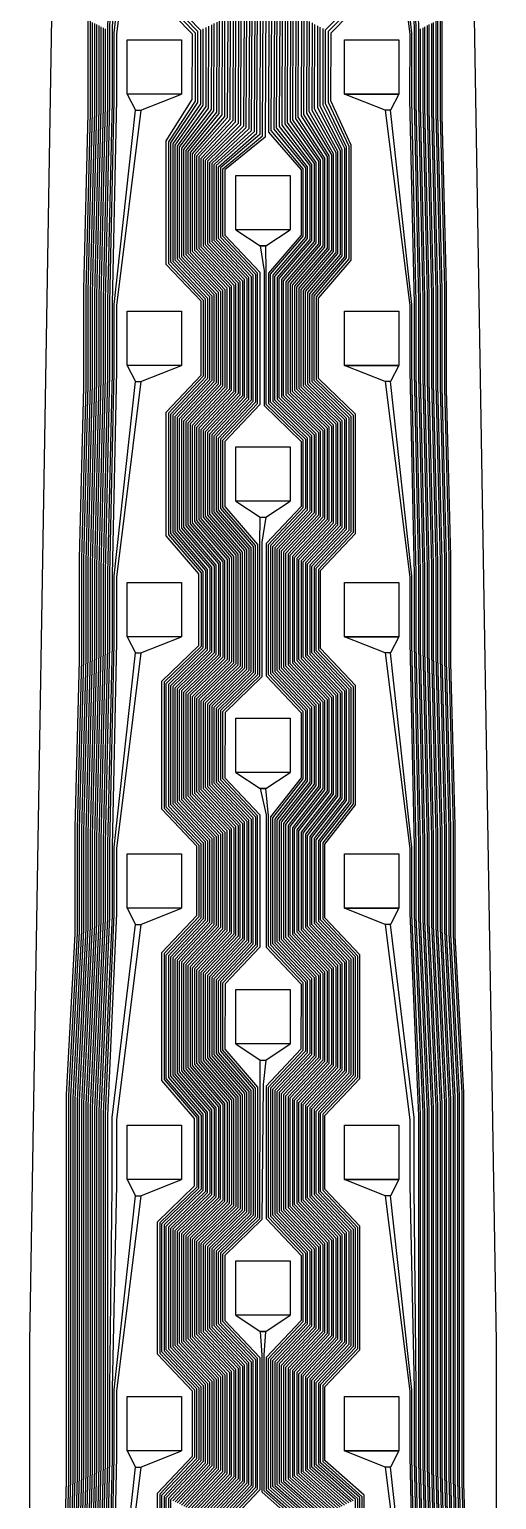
# Model space of a CAD drawing. Header units: inches. Extents: x 106592 to 209533, y 57057 to 74911.
# Drawn here: x 147996.9 to 148082.9, y 70069.1 to 70340 of the extents above; entities that cross this region are included whole.
import ezdxf

# ---------------------------------------------------------------- set-up
doc = ezdxf.new("R2010")
doc.units = ezdxf.units.IN
doc.header["$MEASUREMENT"] = 0
for name, color, linetype in [('metal', 221, 'Continuous'), ('nitride window', 40, 'Continuous'), ('profile', 140, 'Continuous')]:
    doc.layers.add(name, color=color, linetype=linetype)

msp = doc.modelspace()

# ---------------------------------------------------------------- linework, layer by layer
at = {"layer": 'metal'}
for points in [[(148012.15, 70376.74), (148011.35, 70339.94), (148011.35, 70326.34), (148010.55, 70290.34), (148010.55, 70275.94), (148009.75, 70240.74), (148009.75, 70225.54), (148008.95, 70191.14), (148008.95, 70175.14), (148007.35, 70141.94), (148007.35, 70124.34), (148007.35, 70091.94), (148007.35, 70074.34), (148006.55, 70042.34)], [(148006.95, 70042.14), (148007.75, 70074.54), (148007.75, 70091.74), (148007.75, 70124.54), (148007.75, 70141.74), (148009.35, 70175.34), (148009.35, 70190.94), (148010.15, 70225.74), (148010.15, 70240.54), (148010.95, 70276.14), (148010.95, 70290.14), (148011.75, 70326.54), (148011.75, 70339.74), (148012.55, 70376.94)], [(148012.95, 70377.14), (148012.15, 70339.54), (148012.15, 70326.74), (148011.35, 70289.94), (148011.35, 70276.34), (148010.55, 70240.34), (148010.55, 70225.94), (148009.75, 70190.74), (148009.75, 70175.54), (148008.15, 70141.54), (148008.15, 70124.74), (148008.15, 70091.54), (148008.15, 70074.74), (148007.35, 70041.94)], [(148066.95, 70377.14), (148067.75, 70339.54), (148067.75, 70326.74), (148068.55, 70289.94), (148068.55, 70276.34), (148069.35, 70240.34), (148069.35, 70225.94), (148070.15, 70190.74), (148070.15, 70175.54), (148071.75, 70141.54), (148071.75, 70124.74), (148071.75, 70091.54), (148071.75, 70074.74), (148072.55, 70041.94)], [(148072.95, 70042.14), (148072.15, 70074.54), (148072.15, 70091.74), (148072.15, 70124.54), (148072.15, 70141.74), (148070.55, 70175.34), (148070.55, 70190.94), (148069.75, 70225.74), (148069.75, 70240.54), (148068.95, 70276.14), (148068.95, 70290.14), (148068.15, 70326.54), (148068.15, 70339.74), (148067.35, 70376.94)], [(148067.75, 70376.74), (148068.55, 70339.94), (148068.55, 70326.34), (148069.35, 70290.34), (148069.35, 70275.94), (148070.15, 70240.74), (148070.15, 70225.54), (148070.95, 70191.14), (148070.95, 70175.14), (148072.55, 70141.94), (148072.55, 70124.34), (148072.55, 70091.94), (148072.55, 70074.34), (148073.35, 70042.34)], [(148007.75, 70041.74), (148008.55, 70074.94), (148008.55, 70091.34), (148008.55, 70124.94), (148008.55, 70141.34), (148010.15, 70175.74), (148010.15, 70190.54), (148010.95, 70226.14), (148010.95, 70240.14), (148011.75, 70276.54), (148011.75, 70289.74), (148012.55, 70326.94), (148012.55, 70339.34), (148016.45, 70375.14)], [(148017.45, 70375.14), (148012.95, 70339.14), (148012.96, 70327.15), (148012.15, 70289.54), (148012.15, 70276.74), (148011.35, 70239.94), (148011.35, 70226.34), (148010.55, 70190.34), (148010.55, 70175.94), (148008.95, 70141.14), (148008.95, 70125.14), (148008.95, 70091.14), (148008.95, 70075.14), (148008.15, 70041.54)], [(148062.45, 70375.14), (148066.95, 70339.14), (148066.93, 70327.15), (148067.75, 70289.54), (148067.75, 70276.74), (148068.55, 70239.94), (148068.55, 70226.34), (148069.35, 70190.34), (148069.35, 70175.94), (148070.95, 70141.14), (148070.95, 70125.14), (148070.95, 70091.14), (148070.95, 70075.14), (148071.75, 70041.54)], [(148072.15, 70041.74), (148071.35, 70074.94), (148071.35, 70091.34), (148071.35, 70124.94), (148071.35, 70141.34), (148069.75, 70175.74), (148069.75, 70190.54), (148068.95, 70226.14), (148068.95, 70240.14), (148068.15, 70276.54), (148068.15, 70289.74), (148067.35, 70326.94), (148067.35, 70339.34), (148063.45, 70375.14)], [(148020.95, 70346.14), (148027.45, 70339.39), (148027.43, 70326.85), (148022.55, 70319.34), (148022.55, 70296.94), (148028.95, 70290.14), (148028.95, 70276.14), (148022.55, 70269.34), (148022.55, 70246.94), (148028.55, 70239.94), (148028.55, 70226.34), (148021.75, 70219.74), (148021.75, 70196.54), (148028.15, 70189.74), (148028.15, 70176.54), (148021.75, 70169.74), (148021.75, 70146.54), (148027.75, 70139.54), (148027.75, 70126.74), (148020.95, 70120.14), (148020.95, 70096.14), (148027.35, 70089.34), (148027.35, 70076.94), (148020.95, 70070.14), (148020.95, 70046.14)], [(148021.35, 70046.34), (148021.35, 70069.94), (148027.75, 70076.74), (148027.75, 70089.54), (148021.35, 70096.34), (148021.35, 70119.94), (148028.15, 70126.54), (148028.15, 70139.74), (148022.15, 70146.74), (148022.15, 70169.54), (148028.55, 70176.34), (148028.55, 70189.94), (148022.15, 70196.74), (148022.15, 70219.54), (148028.95, 70226.14), (148028.95, 70240.14), (148022.95, 70247.14), (148022.95, 70269.14), (148029.35, 70275.94), (148029.35, 70290.34), (148022.95, 70297.14), (148022.95, 70319.14), (148027.92, 70326.59), (148027.95, 70339.64), (148021.45, 70346.39)], [(148021.95, 70346.64), (148028.45, 70339.89), (148028.42, 70326.34), (148023.35, 70318.94), (148023.35, 70297.34), (148029.75, 70290.54), (148029.75, 70275.74), (148023.35, 70268.94), (148023.35, 70247.34), (148029.35, 70240.34), (148029.35, 70225.94), (148022.55, 70219.34), (148022.55, 70196.94), (148028.95, 70190.14), (148028.95, 70176.14), (148022.55, 70169.34), (148022.55, 70146.94), (148028.55, 70139.94), (148028.55, 70126.34), (148021.75, 70119.74), (148021.75, 70096.54), (148028.15, 70089.74), (148028.15, 70076.54), (148021.75, 70069.74), (148021.75, 70046.54)], [(148057.75, 70046.74), (148057.75, 70069.54), (148050.55, 70075.94), (148050.55, 70090.34), (148056.95, 70097.14), (148056.95, 70119.14), (148050.55, 70125.94), (148050.55, 70140.34), (148056.95, 70147.14), (148056.95, 70169.14), (148050.55, 70175.94), (148050.55, 70190.34), (148056.15, 70197.54), (148056.15, 70218.74), (148049.75, 70225.54), (148049.75, 70240.74), (148056.15, 70247.54), (148056.15, 70268.74), (148049.35, 70275.34), (148049.35, 70290.94), (148055.35, 70297.94), (148055.35, 70318.34), (148051.45, 70326.39), (148051.47, 70339.94), (148057.85, 70346.44)], [(148058.34, 70346.19), (148051.97, 70339.68), (148051.95, 70326.64), (148055.75, 70318.54), (148055.75, 70297.74), (148049.75, 70290.74), (148049.75, 70275.54), (148056.55, 70268.94), (148056.55, 70247.34), (148050.15, 70240.54), (148050.15, 70225.74), (148056.55, 70218.94), (148056.55, 70197.34), (148050.95, 70190.14), (148050.95, 70176.14), (148057.35, 70169.34), (148057.35, 70146.94), (148050.95, 70140.14), (148050.95, 70126.14), (148057.35, 70119.34), (148057.35, 70096.94), (148050.95, 70090.14), (148050.95, 70076.14), (148058.15, 70069.74), (148058.15, 70046.54)], [(148020.55, 70045.94), (148020.55, 70070.34), (148026.95, 70077.14), (148026.95, 70089.14), (148020.55, 70095.94), (148020.55, 70120.34), (148027.35, 70126.94), (148027.35, 70139.34), (148021.35, 70146.34), (148021.35, 70169.94), (148027.75, 70176.74), (148027.75, 70189.54), (148021.35, 70196.34), (148021.35, 70219.94), (148028.15, 70226.54), (148028.15, 70239.74), (148022.15, 70246.74), (148022.15, 70269.54), (148028.55, 70276.34), (148028.55, 70289.94), (148022.15, 70296.74), (148022.15, 70319.54), (148026.93, 70327.11), (148026.95, 70339.14), (148020.45, 70345.89)], [(148027.75, 70066.74), (148034.15, 70073.54), (148034.15, 70092.74), (148027.75, 70099.54), (148027.75, 70116.74), (148034.55, 70123.34), (148034.55, 70142.94), (148028.55, 70149.94), (148028.55, 70166.34), (148034.95, 70173.14), (148034.95, 70193.14), (148028.55, 70199.94), (148028.55, 70216.34), (148035.35, 70222.94), (148035.35, 70243.34), (148029.35, 70250.34), (148029.35, 70265.94), (148035.75, 70272.74), (148035.75, 70293.54), (148029.35, 70300.34), (148029.35, 70315.94), (148035.86, 70322.47), (148035.95, 70343.64)], [(148036.45, 70343.89), (148036.36, 70322.22), (148029.75, 70315.74), (148029.75, 70300.54), (148036.15, 70293.74), (148036.15, 70272.54), (148029.75, 70265.74), (148029.75, 70250.54), (148035.75, 70243.54), (148035.75, 70222.74), (148028.95, 70216.14), (148028.95, 70200.14), (148035.35, 70193.34), (148035.35, 70172.94), (148028.95, 70166.14), (148028.95, 70150.14), (148034.95, 70143.14), (148034.95, 70123.14), (148028.15, 70116.54), (148028.15, 70099.74), (148034.55, 70092.94), (148034.55, 70073.34), (148028.15, 70066.54)], [(148028.55, 70066.34), (148034.95, 70073.14), (148034.95, 70093.14), (148028.55, 70099.94), (148028.55, 70116.34), (148035.35, 70122.94), (148035.35, 70143.34), (148029.35, 70150.34), (148029.35, 70165.94), (148035.75, 70172.74), (148035.75, 70193.54), (148029.35, 70200.34), (148029.35, 70215.94), (148036.15, 70222.54), (148036.15, 70243.74), (148030.15, 70250.74), (148030.15, 70265.54), (148036.55, 70272.34), (148036.55, 70293.94), (148030.15, 70300.74), (148030.15, 70315.54), (148036.85, 70321.96), (148036.95, 70344.14)], [(148037.45, 70344.39), (148037.35, 70321.7), (148030.55, 70315.34), (148030.55, 70300.94), (148036.95, 70294.14), (148036.95, 70272.14), (148030.55, 70265.34), (148030.55, 70250.94), (148036.55, 70243.94), (148036.55, 70222.34), (148029.75, 70215.74), (148029.75, 70200.54), (148036.15, 70193.74), (148036.15, 70172.54), (148029.75, 70165.74), (148029.75, 70150.54), (148035.75, 70143.54), (148035.75, 70122.74), (148028.95, 70116.14), (148028.95, 70100.14), (148035.35, 70093.34), (148035.35, 70072.94), (148028.95, 70066.14)], [(148029.35, 70065.94), (148035.75, 70072.74), (148035.75, 70093.54), (148029.35, 70100.34), (148029.35, 70115.94), (148036.15, 70122.54), (148036.15, 70143.74), (148030.15, 70150.74), (148030.15, 70165.54), (148036.55, 70172.34), (148036.55, 70193.94), (148030.15, 70200.74), (148030.15, 70215.54), (148036.95, 70222.14), (148036.95, 70244.14), (148030.95, 70251.14), (148030.95, 70265.14), (148037.35, 70271.94), (148037.35, 70294.34), (148030.95, 70301.14), (148030.95, 70315.14), (148037.85, 70321.44), (148037.95, 70344.64)], [(148038.45, 70344.89), (148038.34, 70321.19), (148031.35, 70314.94), (148031.35, 70301.34), (148037.75, 70294.54), (148037.75, 70271.74), (148031.35, 70264.94), (148031.35, 70251.34), (148037.35, 70244.34), (148037.35, 70221.94), (148030.55, 70215.34), (148030.55, 70200.94), (148036.95, 70194.14), (148036.95, 70172.14), (148030.55, 70165.34), (148030.55, 70150.94), (148036.55, 70143.94), (148036.55, 70122.34), (148029.75, 70115.74), (148029.75, 70100.54), (148036.15, 70093.74), (148036.15, 70072.54), (148029.75, 70065.74)], [(148030.15, 70065.54), (148036.55, 70072.34), (148036.55, 70093.94), (148030.15, 70100.74), (148030.15, 70115.54), (148036.95, 70122.14), (148036.95, 70144.14), (148030.95, 70151.14), (148030.95, 70165.14), (148037.35, 70171.94), (148037.35, 70194.34), (148030.95, 70201.14), (148030.95, 70215.14), (148037.75, 70221.74), (148037.75, 70244.54), (148031.75, 70251.54), (148031.75, 70264.74), (148038.15, 70271.54), (148038.15, 70294.74), (148031.75, 70301.54), (148031.75, 70314.74), (148038.84, 70320.93), (148038.95, 70345.14)], [(148039.45, 70345.39), (148039.34, 70320.67), (148032.15, 70314.54), (148032.15, 70301.74), (148038.55, 70294.94), (148038.55, 70271.34), (148032.15, 70264.54), (148032.15, 70251.74), (148038.15, 70244.74), (148038.15, 70221.54), (148031.35, 70214.94), (148031.35, 70201.34), (148037.75, 70194.54), (148037.75, 70171.74), (148031.35, 70164.94), (148031.35, 70151.34), (148037.35, 70144.34), (148037.35, 70121.94), (148030.55, 70115.34), (148030.55, 70100.94), (148036.95, 70094.14), (148036.95, 70072.14), (148030.55, 70065.34)], [(148030.95, 70065.14), (148037.35, 70071.94), (148037.35, 70094.34), (148030.95, 70101.14), (148030.95, 70115.14), (148037.75, 70121.74), (148037.75, 70144.54), (148031.75, 70151.54), (148031.75, 70164.74), (148038.15, 70171.54), (148038.15, 70194.74), (148031.75, 70201.54), (148031.75, 70214.74), (148038.55, 70221.34), (148038.55, 70244.94), (148032.55, 70251.94), (148032.55, 70264.34), (148038.95, 70271.14), (148038.95, 70295.14), (148032.55, 70301.94), (148032.55, 70314.34), (148039.83, 70320.41), (148039.95, 70345.64)], [(148040.45, 70345.89), (148040.33, 70320.16), (148032.95, 70314.14), (148032.95, 70302.14), (148039.35, 70295.34), (148039.35, 70270.94), (148032.95, 70264.14), (148032.95, 70252.14), (148038.95, 70245.14), (148038.95, 70221.14), (148032.15, 70214.54), (148032.15, 70201.74), (148038.55, 70194.94), (148038.55, 70171.34), (148032.15, 70164.54), (148032.15, 70151.74), (148038.15, 70144.74), (148038.15, 70121.54), (148031.35, 70114.94), (148031.35, 70101.34), (148037.75, 70094.54), (148037.75, 70071.74), (148031.35, 70064.94)], [(148041.05, 70345.35), (148040.95, 70321.14), (148046.95, 70314.14), (148046.95, 70302.14), (148040.95, 70295.14), (148040.95, 70271.14), (148047.75, 70264.54), (148047.75, 70251.74), (148041.35, 70244.94), (148041.35, 70221.34), (148047.75, 70214.54), (148047.75, 70201.74), (148042.15, 70194.54), (148042.15, 70171.74), (148048.55, 70164.94), (148048.55, 70151.34), (148042.15, 70144.54), (148042.15, 70121.74), (148048.55, 70114.94), (148048.55, 70101.34), (148042.15, 70094.54), (148042.15, 70071.74), (148049.35, 70065.34)], [(148049.75, 70065.54), (148042.55, 70071.94), (148042.55, 70094.34), (148048.95, 70101.14), (148048.95, 70115.14), (148042.55, 70121.94), (148042.55, 70144.34), (148048.95, 70151.14), (148048.95, 70165.14), (148042.55, 70171.94), (148042.55, 70194.34), (148048.15, 70201.54), (148048.15, 70214.74), (148041.75, 70221.54), (148041.75, 70244.74), (148048.15, 70251.54), (148048.15, 70264.74), (148041.35, 70271.34), (148041.35, 70294.94), (148047.35, 70301.94), (148047.35, 70314.34), (148041.45, 70321.39), (148041.55, 70345.09)], [(148042.05, 70344.84), (148041.95, 70321.64), (148047.75, 70314.54), (148047.75, 70301.74), (148041.75, 70294.74), (148041.75, 70271.54), (148048.55, 70264.94), (148048.55, 70251.34), (148042.15, 70244.54), (148042.15, 70221.74), (148048.55, 70214.94), (148048.55, 70201.34), (148042.95, 70194.14), (148042.95, 70172.14), (148049.35, 70165.34), (148049.35, 70150.94), (148042.95, 70144.14), (148042.95, 70122.14), (148049.35, 70115.34), (148049.35, 70100.94), (148042.95, 70094.14), (148042.95, 70072.14), (148050.15, 70065.74)], [(148050.55, 70065.94), (148043.35, 70072.34), (148043.35, 70093.94), (148049.75, 70100.74), (148049.75, 70115.54), (148043.35, 70122.34), (148043.35, 70143.94), (148049.75, 70150.74), (148049.75, 70165.54), (148043.35, 70172.34), (148043.35, 70193.94), (148048.95, 70201.14), (148048.95, 70215.14), (148042.55, 70221.94), (148042.55, 70244.34), (148048.95, 70251.14), (148048.95, 70265.14), (148042.15, 70271.74), (148042.15, 70294.54), (148048.15, 70301.54), (148048.15, 70314.74), (148042.45, 70321.89), (148042.54, 70344.58)], [(148043.04, 70344.32), (148042.95, 70322.14), (148048.55, 70314.94), (148048.55, 70301.34), (148042.55, 70294.34), (148042.55, 70271.94), (148049.35, 70265.34), (148049.35, 70250.94), (148042.95, 70244.14), (148042.95, 70222.14), (148049.35, 70215.34), (148049.35, 70200.94), (148043.75, 70193.74), (148043.75, 70172.54), (148050.15, 70165.74), (148050.15, 70150.54), (148043.75, 70143.74), (148043.75, 70122.54), (148050.15, 70115.74), (148050.15, 70100.54), (148043.75, 70093.74), (148043.75, 70072.54), (148050.95, 70066.14)], [(148051.35, 70066.34), (148044.15, 70072.74), (148044.15, 70093.54), (148050.55, 70100.34), (148050.55, 70115.94), (148044.15, 70122.74), (148044.15, 70143.54), (148050.55, 70150.34), (148050.55, 70165.94), (148044.15, 70172.74), (148044.15, 70193.54), (148049.75, 70200.74), (148049.75, 70215.54), (148043.35, 70222.34), (148043.35, 70243.94), (148049.75, 70250.74), (148049.75, 70265.54), (148042.95, 70272.14), (148042.95, 70294.14), (148048.95, 70301.14), (148048.95, 70315.14), (148043.45, 70322.39), (148043.54, 70344.06)], [(148044.03, 70343.81), (148043.95, 70322.64), (148049.35, 70315.34), (148049.35, 70300.94), (148043.35, 70293.94), (148043.35, 70272.34), (148050.15, 70265.74), (148050.15, 70250.54), (148043.75, 70243.74), (148043.75, 70222.54), (148050.15, 70215.74), (148050.15, 70200.54), (148044.55, 70193.34), (148044.55, 70172.94), (148050.95, 70166.14), (148050.95, 70150.14), (148044.55, 70143.34), (148044.55, 70122.94), (148050.95, 70116.14), (148050.95, 70100.14), (148044.55, 70093.34), (148044.55, 70072.94), (148051.75, 70066.54)], [(148052.15, 70066.74), (148044.95, 70073.14), (148044.95, 70093.14), (148051.35, 70099.94), (148051.35, 70116.34), (148044.95, 70123.14), (148044.95, 70143.14), (148051.35, 70149.94), (148051.35, 70166.34), (148044.95, 70173.14), (148044.95, 70193.14), (148050.55, 70200.34), (148050.55, 70215.94), (148044.15, 70222.74), (148044.15, 70243.54), (148050.55, 70250.34), (148050.55, 70265.94), (148043.75, 70272.54), (148043.75, 70293.74), (148049.75, 70300.74), (148049.75, 70315.54), (148044.45, 70322.89), (148044.53, 70343.55)], [(148058.55, 70046.34), (148058.55, 70069.94), (148051.35, 70076.34), (148051.35, 70089.94), (148057.75, 70096.74), (148057.75, 70119.54), (148051.35, 70126.34), (148051.35, 70139.94), (148057.75, 70146.74), (148057.75, 70169.54), (148051.35, 70176.34), (148051.35, 70189.94), (148056.95, 70197.14), (148056.95, 70219.14), (148050.55, 70225.94), (148050.55, 70240.34), (148056.95, 70247.14), (148056.95, 70269.14), (148050.15, 70275.74), (148050.15, 70290.54), (148056.15, 70297.54), (148056.15, 70318.74), (148052.45, 70326.89), (148052.47, 70339.43), (148058.84, 70345.93)], [(148002.95, 70044.14), (148003.75, 70072.54), (148003.75, 70093.74), (148003.75, 70122.54), (148003.75, 70143.74), (148005.35, 70173.34), (148005.35, 70192.94), (148006.15, 70223.74), (148006.15, 70242.54), (148006.95, 70274.14), (148006.95, 70292.14), (148007.75, 70324.54), (148007.75, 70341.74)], [(148008.15, 70341.54), (148008.15, 70324.74), (148007.35, 70291.94), (148007.35, 70274.34), (148006.55, 70242.34), (148006.55, 70223.94), (148005.75, 70192.74), (148005.75, 70173.54), (148004.15, 70143.54), (148004.15, 70122.74), (148004.15, 70093.54), (148004.15, 70072.74), (148003.35, 70043.94)], [(148003.75, 70043.74), (148004.55, 70072.94), (148004.55, 70093.34), (148004.55, 70122.94), (148004.55, 70143.34), (148006.15, 70173.74), (148006.15, 70192.54), (148006.95, 70224.14), (148006.95, 70242.14), (148007.75, 70274.54), (148007.75, 70291.74), (148008.55, 70324.94), (148008.55, 70341.34)], [(148008.95, 70341.14), (148008.95, 70325.14), (148008.15, 70291.54), (148008.15, 70274.74), (148007.35, 70241.94), (148007.35, 70224.34), (148006.55, 70192.34), (148006.55, 70173.94), (148004.95, 70143.14), (148004.95, 70123.14), (148004.95, 70093.14), (148004.95, 70073.14), (148004.15, 70043.54)], [(148004.55, 70043.34), (148005.35, 70073.34), (148005.35, 70092.94), (148005.35, 70123.34), (148005.35, 70142.94), (148006.95, 70174.14), (148006.95, 70192.14), (148007.75, 70224.54), (148007.75, 70241.74), (148008.55, 70274.94), (148008.55, 70291.34), (148009.35, 70325.34), (148009.35, 70340.94)], [(148009.75, 70340.74), (148009.75, 70325.54), (148008.95, 70291.14), (148008.95, 70275.14), (148008.15, 70241.54), (148008.15, 70224.74), (148007.35, 70191.94), (148007.35, 70174.34), (148005.75, 70142.74), (148005.75, 70123.54), (148005.75, 70092.74), (148005.75, 70073.54), (148004.95, 70043.14)], [(148030.45, 70340.89), (148030.4, 70325.31), (148024.95, 70318.14), (148024.95, 70298.14), (148031.35, 70291.34), (148031.35, 70274.94), (148024.95, 70268.14), (148024.95, 70248.14), (148030.95, 70241.14), (148030.95, 70225.14), (148024.15, 70218.54), (148024.15, 70197.74), (148030.55, 70190.94), (148030.55, 70175.34), (148024.15, 70168.54), (148024.15, 70147.74), (148030.15, 70140.74), (148030.15, 70125.54), (148023.35, 70118.94), (148023.35, 70097.34), (148029.75, 70090.54), (148029.75, 70075.74), (148023.35, 70068.94)], [(148023.75, 70068.74), (148030.15, 70075.54), (148030.15, 70090.74), (148023.75, 70097.54), (148023.75, 70118.74), (148030.55, 70125.34), (148030.55, 70140.94), (148024.55, 70147.94), (148024.55, 70168.34), (148030.95, 70175.14), (148030.95, 70191.14), (148024.55, 70197.94), (148024.55, 70218.34), (148031.35, 70224.94), (148031.35, 70241.34), (148025.35, 70248.34), (148025.35, 70267.94), (148031.75, 70274.74), (148031.75, 70291.54), (148025.35, 70298.34), (148025.35, 70317.94), (148030.9, 70325.05), (148030.95, 70341.14)], [(148031.45, 70341.39), (148031.4, 70324.79), (148025.75, 70317.74), (148025.75, 70298.54), (148032.15, 70291.74), (148032.15, 70274.54), (148025.75, 70267.74), (148025.75, 70248.54), (148031.75, 70241.54), (148031.75, 70224.74), (148024.95, 70218.14), (148024.95, 70198.14), (148031.35, 70191.34), (148031.35, 70174.94), (148024.95, 70168.14), (148024.95, 70148.14), (148030.95, 70141.14), (148030.95, 70125.14), (148024.15, 70118.54), (148024.15, 70097.74), (148030.55, 70090.94), (148030.55, 70075.34), (148024.15, 70068.54)], [(148024.55, 70068.34), (148030.95, 70075.14), (148030.95, 70091.14), (148024.55, 70097.94), (148024.55, 70118.34), (148031.35, 70124.94), (148031.35, 70141.34), (148025.35, 70148.34), (148025.35, 70167.94), (148031.75, 70174.74), (148031.75, 70191.54), (148025.35, 70198.34), (148025.35, 70217.94), (148032.15, 70224.54), (148032.15, 70241.74), (148026.15, 70248.74), (148026.15, 70267.54), (148032.55, 70274.34), (148032.55, 70291.94), (148026.15, 70298.74), (148026.15, 70317.54), (148031.89, 70324.53), (148031.95, 70341.64)], [(148032.45, 70341.89), (148032.39, 70324.28), (148026.55, 70317.34), (148026.55, 70298.94), (148032.95, 70292.14), (148032.95, 70274.14), (148026.55, 70267.34), (148026.55, 70248.94), (148032.55, 70241.94), (148032.55, 70224.34), (148025.75, 70217.74), (148025.75, 70198.54), (148032.15, 70191.74), (148032.15, 70174.54), (148025.75, 70167.74), (148025.75, 70148.54), (148031.75, 70141.54), (148031.75, 70124.74), (148024.95, 70118.14), (148024.95, 70098.14), (148031.35, 70091.34), (148031.35, 70074.94), (148024.95, 70068.14)], [(148025.35, 70067.94), (148031.75, 70074.74), (148031.75, 70091.54), (148025.35, 70098.34), (148025.35, 70117.94), (148032.15, 70124.54), (148032.15, 70141.74), (148026.15, 70148.74), (148026.15, 70167.54), (148032.55, 70174.34), (148032.55, 70191.94), (148026.15, 70198.74), (148026.15, 70217.54), (148032.95, 70224.14), (148032.95, 70242.14), (148026.95, 70249.14), (148026.95, 70267.14), (148033.35, 70273.94), (148033.35, 70292.34), (148026.95, 70299.14), (148026.95, 70317.14), (148032.89, 70324.02), (148032.95, 70342.14)], [(148033.45, 70342.39), (148033.38, 70323.76), (148027.35, 70316.94), (148027.35, 70299.34), (148033.75, 70292.54), (148033.75, 70273.74), (148027.35, 70266.94), (148027.35, 70249.34), (148033.35, 70242.34), (148033.35, 70223.94), (148026.55, 70217.34), (148026.55, 70198.94), (148032.95, 70192.14), (148032.95, 70174.14), (148026.55, 70167.34), (148026.55, 70148.94), (148032.55, 70141.94), (148032.55, 70124.34), (148025.75, 70117.74), (148025.75, 70098.54), (148032.15, 70091.74), (148032.15, 70074.54), (148025.75, 70067.74)], [(148026.15, 70067.54), (148032.55, 70074.34), (148032.55, 70091.94), (148026.15, 70098.74), (148026.15, 70117.54), (148032.95, 70124.14), (148032.95, 70142.14), (148026.95, 70149.14), (148026.95, 70167.14), (148033.35, 70173.94), (148033.35, 70192.34), (148026.95, 70199.14), (148026.95, 70217.14), (148033.75, 70223.74), (148033.75, 70242.54), (148027.75, 70249.54), (148027.75, 70266.74), (148034.15, 70273.54), (148034.15, 70292.74), (148027.75, 70299.54), (148027.75, 70316.74), (148033.88, 70323.5), (148033.95, 70342.64)], [(148034.45, 70342.89), (148034.37, 70323.25), (148028.15, 70316.54), (148028.15, 70299.74), (148034.55, 70292.94), (148034.55, 70273.34), (148028.15, 70266.54), (148028.15, 70249.74), (148034.15, 70242.74), (148034.15, 70223.54), (148027.35, 70216.94), (148027.35, 70199.34), (148033.75, 70192.54), (148033.75, 70173.74), (148027.35, 70166.94), (148027.35, 70149.34), (148033.35, 70142.34), (148033.35, 70123.94), (148026.55, 70117.34), (148026.55, 70098.94), (148032.95, 70092.14), (148032.95, 70074.14), (148026.55, 70067.34)], [(148026.95, 70067.14), (148033.35, 70073.94), (148033.35, 70092.34), (148026.95, 70099.14), (148026.95, 70117.14), (148033.75, 70123.74), (148033.75, 70142.54), (148027.75, 70149.54), (148027.75, 70166.74), (148034.15, 70173.54), (148034.15, 70192.74), (148027.75, 70199.54), (148027.75, 70216.74), (148034.55, 70223.34), (148034.55, 70242.94), (148028.55, 70249.94), (148028.55, 70266.34), (148034.95, 70273.14), (148034.95, 70293.14), (148028.55, 70299.94), (148028.55, 70316.34), (148034.87, 70322.99), (148034.95, 70343.14)], [(148035.45, 70343.39), (148035.37, 70322.73), (148028.95, 70316.14), (148028.95, 70300.14), (148035.35, 70293.34), (148035.35, 70272.94), (148028.95, 70266.14), (148028.95, 70250.14), (148034.95, 70243.14), (148034.95, 70223.14), (148028.15, 70216.54), (148028.15, 70199.74), (148034.55, 70192.94), (148034.55, 70173.34), (148028.15, 70166.54), (148028.15, 70149.74), (148034.15, 70142.74), (148034.15, 70123.54), (148027.35, 70116.94), (148027.35, 70099.34), (148033.75, 70092.54), (148033.75, 70073.74), (148027.35, 70066.94)], [(148045.02, 70343.29), (148044.95, 70323.14), (148050.15, 70315.74), (148050.15, 70300.54), (148044.15, 70293.54), (148044.15, 70272.74), (148050.95, 70266.14), (148050.95, 70250.14), (148044.55, 70243.34), (148044.55, 70222.94), (148050.95, 70216.14), (148050.95, 70200.14), (148045.35, 70192.94), (148045.35, 70173.34), (148051.75, 70166.54), (148051.75, 70149.74), (148045.35, 70142.94), (148045.35, 70123.34), (148051.75, 70116.54), (148051.75, 70099.74), (148045.35, 70092.94), (148045.35, 70073.34), (148052.55, 70066.94)], [(148052.95, 70067.14), (148045.75, 70073.54), (148045.75, 70092.74), (148052.15, 70099.54), (148052.15, 70116.74), (148045.75, 70123.54), (148045.75, 70142.74), (148052.15, 70149.54), (148052.15, 70166.74), (148045.75, 70173.54), (148045.75, 70192.74), (148051.35, 70199.94), (148051.35, 70216.34), (148044.95, 70223.14), (148044.95, 70243.14), (148051.35, 70249.94), (148051.35, 70266.34), (148044.55, 70272.94), (148044.55, 70293.34), (148050.55, 70300.34), (148050.55, 70315.94), (148045.45, 70323.39), (148045.52, 70343.03)], [(148046.02, 70342.78), (148045.95, 70323.64), (148050.95, 70316.14), (148050.95, 70300.14), (148044.95, 70293.14), (148044.95, 70273.14), (148051.75, 70266.54), (148051.75, 70249.74), (148045.35, 70242.94), (148045.35, 70223.34), (148051.75, 70216.54), (148051.75, 70199.74), (148046.15, 70192.54), (148046.15, 70173.74), (148052.55, 70166.94), (148052.55, 70149.34), (148046.15, 70142.54), (148046.15, 70123.74), (148052.55, 70116.94), (148052.55, 70099.34), (148046.15, 70092.54), (148046.15, 70073.74), (148053.35, 70067.34)], [(148053.75, 70067.54), (148046.55, 70073.94), (148046.55, 70092.34), (148052.95, 70099.14), (148052.95, 70117.14), (148046.55, 70123.94), (148046.55, 70142.34), (148052.95, 70149.14), (148052.95, 70167.14), (148046.55, 70173.94), (148046.55, 70192.34), (148052.15, 70199.54), (148052.15, 70216.74), (148045.75, 70223.54), (148045.75, 70242.74), (148052.15, 70249.54), (148052.15, 70266.74), (148045.35, 70273.34), (148045.35, 70292.94), (148051.35, 70299.94), (148051.35, 70316.34), (148046.45, 70323.89), (148046.51, 70342.52)], [(148047.01, 70342.26), (148046.95, 70324.14), (148051.75, 70316.54), (148051.75, 70299.74), (148045.75, 70292.74), (148045.75, 70273.54), (148052.55, 70266.94), (148052.55, 70249.34), (148046.15, 70242.54), (148046.15, 70223.74), (148052.55, 70216.94), (148052.55, 70199.34), (148046.95, 70192.14), (148046.95, 70174.14), (148053.35, 70167.34), (148053.35, 70148.94), (148046.95, 70142.14), (148046.95, 70124.14), (148053.35, 70117.34), (148053.35, 70098.94), (148046.95, 70092.14), (148046.95, 70074.14), (148054.15, 70067.74)], [(148054.55, 70067.94), (148047.35, 70074.34), (148047.35, 70091.94), (148053.75, 70098.74), (148053.75, 70117.54), (148047.35, 70124.34), (148047.35, 70141.94), (148053.75, 70148.74), (148053.75, 70167.54), (148047.35, 70174.34), (148047.35, 70191.94), (148052.95, 70199.14), (148052.95, 70217.14), (148046.55, 70223.94), (148046.55, 70242.34), (148052.95, 70249.14), (148052.95, 70267.14), (148046.15, 70273.74), (148046.15, 70292.54), (148052.15, 70299.54), (148052.15, 70316.74), (148047.45, 70324.39), (148047.5, 70342)], [(148048, 70341.75), (148047.95, 70324.64), (148052.55, 70316.94), (148052.55, 70299.34), (148046.55, 70292.34), (148046.55, 70273.94), (148053.35, 70267.34), (148053.35, 70248.94), (148046.95, 70242.14), (148046.95, 70224.14), (148053.35, 70217.34), (148053.35, 70198.94), (148047.75, 70191.74), (148047.75, 70174.54), (148054.15, 70167.74), (148054.15, 70148.54), (148047.75, 70141.74), (148047.75, 70124.54), (148054.15, 70117.74), (148054.15, 70098.54), (148047.75, 70091.74), (148047.75, 70074.54), (148054.95, 70068.14)], [(148055.35, 70068.34), (148048.15, 70074.74), (148048.15, 70091.54), (148054.55, 70098.34), (148054.55, 70117.94), (148048.15, 70124.74), (148048.15, 70141.54), (148054.55, 70148.34), (148054.55, 70167.94), (148048.15, 70174.74), (148048.15, 70191.54), (148053.75, 70198.74), (148053.75, 70217.54), (148047.35, 70224.34), (148047.35, 70241.94), (148053.75, 70248.74), (148053.75, 70267.54), (148046.95, 70274.14), (148046.95, 70292.14), (148052.95, 70299.14), (148052.95, 70317.14), (148048.45, 70324.89), (148048.5, 70341.49)], [(148048.99, 70341.23), (148048.95, 70325.14), (148053.35, 70317.34), (148053.35, 70298.94), (148047.35, 70291.94), (148047.35, 70274.34), (148054.15, 70267.74), (148054.15, 70248.54), (148047.75, 70241.74), (148047.75, 70224.54), (148054.15, 70217.74), (148054.15, 70198.54), (148048.55, 70191.34), (148048.55, 70174.94), (148054.95, 70168.14), (148054.95, 70148.14), (148048.55, 70141.34), (148048.55, 70124.94), (148054.95, 70118.14), (148054.95, 70098.14), (148048.55, 70091.34), (148048.55, 70074.94), (148055.75, 70068.54)], [(148056.15, 70068.74), (148048.95, 70075.14), (148048.95, 70091.14), (148055.35, 70097.94), (148055.35, 70118.34), (148048.95, 70125.14), (148048.95, 70141.14), (148055.35, 70147.94), (148055.35, 70168.34), (148048.95, 70175.14), (148048.95, 70191.14), (148054.55, 70198.34), (148054.55, 70217.94), (148048.15, 70224.74), (148048.15, 70241.54), (148054.55, 70248.34), (148054.55, 70267.94), (148047.75, 70274.54), (148047.75, 70291.74), (148053.75, 70298.74), (148053.75, 70317.54), (148049.45, 70325.39), (148049.49, 70340.97)], [(148049.99, 70340.72), (148049.95, 70325.64), (148054.15, 70317.74), (148054.15, 70298.54), (148048.15, 70291.54), (148048.15, 70274.74), (148054.95, 70268.14), (148054.95, 70248.14), (148048.55, 70241.34), (148048.55, 70224.94), (148054.95, 70218.14), (148054.95, 70198.14), (148049.35, 70190.94), (148049.35, 70175.34), (148055.75, 70168.54), (148055.75, 70147.74), (148049.35, 70140.94), (148049.35, 70125.34), (148055.75, 70118.54), (148055.75, 70097.74), (148049.35, 70090.94), (148049.35, 70075.34), (148056.55, 70068.94)], [(148070.15, 70340.74), (148070.15, 70325.54), (148070.95, 70291.14), (148070.95, 70275.14), (148071.75, 70241.54), (148071.75, 70224.74), (148072.55, 70191.94), (148072.55, 70174.34), (148074.15, 70142.74), (148074.15, 70123.54), (148074.15, 70092.74), (148074.15, 70073.54), (148074.95, 70043.14)], [(148075.35, 70043.34), (148074.55, 70073.34), (148074.55, 70092.94), (148074.55, 70123.34), (148074.55, 70142.94), (148072.95, 70174.14), (148072.95, 70192.14), (148072.15, 70224.54), (148072.15, 70241.74), (148071.35, 70274.94), (148071.35, 70291.34), (148070.55, 70325.34), (148070.55, 70340.94)], [(148070.95, 70341.14), (148070.95, 70325.14), (148071.75, 70291.54), (148071.75, 70274.74), (148072.55, 70241.94), (148072.55, 70224.34), (148073.35, 70192.34), (148073.35, 70173.94), (148074.95, 70143.14), (148074.95, 70123.14), (148074.95, 70093.14), (148074.95, 70073.14), (148075.75, 70043.54)], [(148076.15, 70043.74), (148075.35, 70072.94), (148075.35, 70093.34), (148075.35, 70122.94), (148075.35, 70143.34), (148073.75, 70173.74), (148073.75, 70192.54), (148072.95, 70224.14), (148072.95, 70242.14), (148072.15, 70274.54), (148072.15, 70291.74), (148071.35, 70324.94), (148071.35, 70341.34)], [(148071.75, 70341.54), (148071.75, 70324.74), (148072.55, 70291.94), (148072.55, 70274.34), (148073.35, 70242.34), (148073.35, 70223.94), (148074.15, 70192.74), (148074.15, 70173.54), (148075.75, 70143.54), (148075.75, 70122.74), (148075.75, 70093.54), (148075.75, 70072.74), (148076.55, 70043.94)], [(148076.95, 70044.14), (148076.15, 70072.54), (148076.15, 70093.74), (148076.15, 70122.54), (148076.15, 70143.74), (148074.55, 70173.34), (148074.55, 70192.94), (148073.75, 70223.74), (148073.75, 70242.54), (148072.95, 70274.14), (148072.95, 70292.14), (148072.15, 70324.54), (148072.15, 70341.74)], [(148072.55, 70341.94), (148072.55, 70324.34), (148073.35, 70292.34), (148073.35, 70273.94), (148074.15, 70242.74), (148074.15, 70223.54), (148074.95, 70193.14), (148074.95, 70173.14), (148076.55, 70143.94), (148076.55, 70122.34), (148076.55, 70093.94), (148076.55, 70072.34), (148077.35, 70044.34)], [(148077.75, 70044.54), (148076.95, 70072.14), (148076.95, 70094.14), (148076.95, 70122.14), (148076.95, 70144.14), (148075.35, 70172.94), (148075.35, 70193.34), (148074.55, 70223.34), (148074.55, 70242.94), (148073.75, 70273.74), (148073.75, 70292.54), (148072.95, 70324.14), (148072.95, 70342.14)], [(148005.35, 70042.94), (148006.15, 70073.74), (148006.15, 70092.54), (148006.15, 70123.74), (148006.15, 70142.54), (148007.75, 70174.54), (148007.75, 70191.74), (148008.55, 70224.94), (148008.55, 70241.34), (148009.35, 70275.34), (148009.35, 70290.94), (148010.15, 70325.74), (148010.15, 70340.54)], [(148010.55, 70340.34), (148010.55, 70325.94), (148009.75, 70290.74), (148009.75, 70275.54), (148008.95, 70241.14), (148008.95, 70225.14), (148008.15, 70191.54), (148008.15, 70174.74), (148006.55, 70142.34), (148006.55, 70123.94), (148006.55, 70092.34), (148006.55, 70073.94), (148005.75, 70042.74)], [(148006.15, 70042.54), (148006.95, 70074.14), (148006.95, 70092.14), (148006.95, 70124.14), (148006.95, 70142.14), (148008.55, 70174.94), (148008.55, 70191.34), (148009.35, 70225.34), (148009.35, 70240.94), (148010.15, 70275.74), (148010.15, 70290.54), (148010.95, 70326.14), (148010.95, 70340.14)], [(148022.15, 70046.74), (148022.15, 70069.54), (148028.55, 70076.34), (148028.55, 70089.94), (148022.15, 70096.74), (148022.15, 70119.54), (148028.95, 70126.14), (148028.95, 70140.14), (148022.95, 70147.14), (148022.95, 70169.14), (148029.35, 70175.94), (148029.35, 70190.34), (148022.95, 70197.14), (148022.95, 70219.14), (148029.75, 70225.74), (148029.75, 70240.54), (148023.75, 70247.54), (148023.75, 70268.74), (148030.15, 70275.54), (148030.15, 70290.74), (148023.75, 70297.54), (148023.75, 70318.74), (148028.92, 70326.08), (148028.95, 70340.14)], [(148029.45, 70340.39), (148029.41, 70325.82), (148024.15, 70318.54), (148024.15, 70297.74), (148030.55, 70290.94), (148030.55, 70275.34), (148024.15, 70268.54), (148024.15, 70247.74), (148030.15, 70240.74), (148030.15, 70225.54), (148023.35, 70218.94), (148023.35, 70197.34), (148029.75, 70190.54), (148029.75, 70175.74), (148023.35, 70168.94), (148023.35, 70147.34), (148029.35, 70140.34), (148029.35, 70125.94), (148022.55, 70119.34), (148022.55, 70096.94), (148028.95, 70090.14), (148028.95, 70076.14), (148022.55, 70069.34), (148022.55, 70046.94)], [(148022.95, 70047.14), (148022.95, 70069.14), (148029.35, 70075.94), (148029.35, 70090.34), (148022.95, 70097.14), (148022.95, 70119.14), (148029.75, 70125.74), (148029.75, 70140.54), (148023.75, 70147.54), (148023.75, 70168.74), (148030.15, 70175.54), (148030.15, 70190.74), (148023.75, 70197.54), (148023.75, 70218.74), (148030.55, 70225.34), (148030.55, 70240.94), (148024.55, 70247.94), (148024.55, 70268.34), (148030.95, 70275.14), (148030.95, 70291.14), (148024.55, 70297.94), (148024.55, 70318.34), (148029.91, 70325.56), (148029.95, 70340.64)], [(148056.95, 70047.14), (148056.95, 70069.14), (148049.75, 70075.54), (148049.75, 70090.74), (148056.15, 70097.54), (148056.15, 70118.74), (148049.75, 70125.54), (148049.75, 70140.74), (148056.15, 70147.54), (148056.15, 70168.74), (148049.75, 70175.54), (148049.75, 70190.74), (148055.35, 70197.94), (148055.35, 70218.34), (148048.95, 70225.14), (148048.95, 70241.14), (148055.35, 70247.94), (148055.35, 70268.34), (148048.55, 70274.94), (148048.55, 70291.34), (148054.55, 70298.34), (148054.55, 70317.94), (148050.45, 70325.89), (148050.48, 70340.46)], [(148050.98, 70340.2), (148050.95, 70326.14), (148054.95, 70318.14), (148054.95, 70298.14), (148048.95, 70291.14), (148048.95, 70275.14), (148055.75, 70268.54), (148055.75, 70247.74), (148049.35, 70240.94), (148049.35, 70225.34), (148055.75, 70218.54), (148055.75, 70197.74), (148050.15, 70190.54), (148050.15, 70175.74), (148056.55, 70168.94), (148056.55, 70147.34), (148050.15, 70140.54), (148050.15, 70125.74), (148056.55, 70118.94), (148056.55, 70097.34), (148050.15, 70090.54), (148050.15, 70075.74), (148057.35, 70069.34), (148057.35, 70046.94)], [(148073.75, 70042.54), (148072.95, 70074.14), (148072.95, 70092.14), (148072.95, 70124.14), (148072.95, 70142.14), (148071.35, 70174.94), (148071.35, 70191.34), (148070.55, 70225.34), (148070.55, 70240.94), (148069.75, 70275.74), (148069.75, 70290.54), (148068.95, 70326.14), (148068.95, 70340.14)], [(148069.35, 70340.34), (148069.35, 70325.94), (148070.15, 70290.74), (148070.15, 70275.54), (148070.95, 70241.14), (148070.95, 70225.14), (148071.75, 70191.54), (148071.75, 70174.74), (148073.35, 70142.34), (148073.35, 70123.94), (148073.35, 70092.34), (148073.35, 70073.94), (148074.15, 70042.74)], [(148074.55, 70042.94), (148073.75, 70073.74), (148073.75, 70092.54), (148073.75, 70123.74), (148073.75, 70142.54), (148072.15, 70174.54), (148072.15, 70191.74), (148071.35, 70224.94), (148071.35, 70241.34), (148070.55, 70275.34), (148070.55, 70290.94), (148069.75, 70325.74), (148069.75, 70340.54)], [(148008.55, 70041.34), (148009.35, 70075.34), (148009.35, 70090.94), (148009.35, 70125.34), (148009.35, 70140.94), (148010.95, 70176.14), (148010.95, 70190.14), (148011.75, 70226.54), (148011.75, 70239.74), (148012.55, 70276.94), (148012.55, 70289.34), (148016.45, 70325.14), (148016.45, 70325.14), (148017.45, 70325.14), (148012.95, 70289.14), (148012.95, 70277.14), (148012.15, 70239.54), (148012.15, 70226.74), (148011.35, 70189.94), (148011.35, 70176.34), (148009.75, 70140.74), (148009.75, 70125.54), (148009.75, 70090.74), (148009.75, 70075.54), (148008.95, 70041.14)], [(148071.35, 70041.34), (148070.55, 70075.34), (148070.55, 70090.94), (148070.55, 70125.34), (148070.55, 70140.94), (148068.95, 70176.14), (148068.95, 70190.14), (148068.15, 70226.54), (148068.15, 70239.74), (148067.35, 70276.94), (148067.35, 70289.34), (148063.45, 70325.14), (148063.45, 70325.14), (148062.45, 70325.14), (148066.95, 70289.14), (148066.95, 70277.14), (148067.75, 70239.54), (148067.75, 70226.74), (148068.55, 70189.94), (148068.55, 70176.34), (148070.15, 70140.74), (148070.15, 70125.54), (148070.15, 70090.74), (148070.15, 70075.54), (148070.95, 70041.14)], [(148048.95, 70065.14), (148041.75, 70071.54), (148041.75, 70094.74), (148048.15, 70101.54), (148048.15, 70114.74), (148041.75, 70121.54), (148041.75, 70144.74), (148048.15, 70151.54), (148048.15, 70164.74), (148041.75, 70171.54), (148041.75, 70194.74), (148047.35, 70201.94), (148047.35, 70214.34), (148040.95, 70221.14), (148040.95, 70245.14), (148047.35, 70251.94), (148047.35, 70264.34), (148040.55, 70270.94), (148040.55, 70295.34), (148040.45, 70300.14), (148040.45, 70300.14), (148039.45, 70300.14), (148040.15, 70295.54), (148040.15, 70270.74), (148046.95, 70264.14), (148046.95, 70252.14), (148040.55, 70245.34), (148040.55, 70220.94), (148046.95, 70214.14), (148046.95, 70202.14), (148041.35, 70194.94), (148041.35, 70171.34), (148047.75, 70164.54), (148047.75, 70151.74), (148041.35, 70144.94), (148041.35, 70121.34), (148047.75, 70114.54), (148047.75, 70101.74), (148041.35, 70094.94), (148041.35, 70071.34), (148048.55, 70064.94)], [(148009.35, 70040.94), (148010.15, 70075.74), (148010.15, 70090.54), (148010.15, 70125.74), (148010.15, 70140.54), (148011.75, 70176.54), (148011.75, 70189.74), (148012.55, 70226.94), (148012.55, 70239.34), (148016.45, 70275.14), (148016.45, 70275.14), (148017.45, 70275.14), (148012.95, 70239.14), (148012.95, 70227.14), (148012.15, 70189.54), (148012.15, 70176.74), (148010.55, 70140.34), (148010.55, 70125.94), (148010.55, 70090.34), (148010.55, 70075.94), (148009.75, 70040.74)], [(148070.55, 70040.94), (148069.75, 70075.74), (148069.75, 70090.54), (148069.75, 70125.74), (148069.75, 70140.54), (148068.15, 70176.54), (148068.15, 70189.74), (148067.35, 70226.94), (148067.35, 70239.34), (148063.45, 70275.14), (148063.45, 70275.14), (148062.45, 70275.14), (148066.95, 70239.14), (148066.95, 70227.14), (148067.75, 70189.54), (148067.75, 70176.74), (148069.35, 70140.34), (148069.35, 70125.94), (148069.35, 70090.34), (148069.35, 70075.94), (148070.15, 70040.74)], [(148031.75, 70064.74), (148038.15, 70071.54), (148038.15, 70094.74), (148031.75, 70101.54), (148031.75, 70114.74), (148038.55, 70121.34), (148038.55, 70144.94), (148032.55, 70151.94), (148032.55, 70164.34), (148038.95, 70171.14), (148038.95, 70195.14), (148032.55, 70201.94), (148032.55, 70214.34), (148039.35, 70220.94), (148039.35, 70245.34), (148039.45, 70250.14), (148039.45, 70250.14), (148040.45, 70250.14), (148039.75, 70245.54), (148039.75, 70220.74), (148032.96, 70214.17), (148032.95, 70202.14), (148039.35, 70195.34), (148039.35, 70170.94), (148032.96, 70164.17), (148032.95, 70152.14), (148038.95, 70145.14), (148038.95, 70121.14), (148032.15, 70114.54), (148032.15, 70101.74), (148038.55, 70094.94), (148038.55, 70071.34), (148032.15, 70064.54)], [(148010.15, 70040.54), (148010.95, 70076.14), (148010.95, 70090.14), (148010.95, 70126.14), (148010.95, 70140.14), (148012.55, 70176.94), (148012.55, 70189.34), (148016.45, 70225.14), (148016.45, 70225.14), (148017.45, 70225.14), (148012.95, 70189.14), (148012.95, 70177.14), (148011.35, 70139.94), (148011.35, 70126.34), (148011.35, 70089.94), (148011.35, 70076.34), (148010.55, 70040.34)], [(148069.75, 70040.54), (148068.95, 70076.14), (148068.95, 70090.14), (148068.95, 70126.14), (148068.95, 70140.14), (148067.35, 70176.94), (148067.35, 70189.34), (148063.45, 70225.14), (148063.45, 70225.14), (148062.45, 70225.14), (148066.95, 70189.14), (148066.95, 70177.14), (148068.55, 70139.94), (148068.55, 70126.34), (148068.55, 70089.94), (148068.55, 70076.34), (148069.35, 70040.34)], [(148048.15, 70064.74), (148040.95, 70071.14), (148040.95, 70095.14), (148047.35, 70101.94), (148047.35, 70114.34), (148040.95, 70121.14), (148040.95, 70145.14), (148047.35, 70151.94), (148047.35, 70164.34), (148040.95, 70171.14), (148040.95, 70195.14), (148040.45, 70200.14), (148040.45, 70200.14), (148039.45, 70200.14), (148040.55, 70195.34), (148040.55, 70170.94), (148046.95, 70164.14), (148046.93, 70152.11), (148040.55, 70145.34), (148040.55, 70120.94), (148046.95, 70114.14), (148046.95, 70102.14), (148040.55, 70095.34), (148040.55, 70070.94), (148047.75, 70064.54)], [(148032.55, 70064.34), (148038.95, 70071.14), (148038.95, 70095.14), (148032.55, 70101.94), (148032.55, 70114.34), (148039.35, 70120.94), (148039.45, 70145.39), (148039.45, 70150.14), (148039.45, 70150.14), (148040.45, 70150.14), (148039.95, 70145.64), (148039.75, 70120.74), (148032.95, 70114.14), (148032.95, 70102.14), (148039.35, 70095.34), (148039.35, 70070.94), (148032.95, 70064.14)]]:
    msp.add_lwpolyline(points, dxfattribs=at)
for points in [[(148014.95, 70338.14), (148024.95, 70338.14), (148024.95, 70328.14), (148014.95, 70328.14)], [(148054.95, 70338.14), (148064.95, 70338.14), (148064.95, 70328.14), (148054.95, 70328.14)], [(148024.95, 70328.14), (148014.95, 70328.14), (148016.45, 70325.14), (148017.45, 70325.14), (148024.95, 70328.14)], [(148054.95, 70328.14), (148064.95, 70328.14), (148063.45, 70325.14), (148062.45, 70325.14), (148054.95, 70328.14)], [(148034.95, 70313.14), (148044.95, 70313.14), (148044.95, 70303.14), (148034.95, 70303.14)], [(148044.95, 70303.14), (148034.95, 70303.14), (148039.45, 70300.14), (148040.45, 70300.14), (148044.95, 70303.14)], [(148014.95, 70288.14), (148024.95, 70288.14), (148024.95, 70278.14), (148014.95, 70278.14)], [(148054.95, 70288.14), (148064.95, 70288.14), (148064.95, 70278.14), (148054.95, 70278.14)], [(148024.95, 70278.14), (148014.95, 70278.14), (148016.45, 70275.14), (148017.45, 70275.14), (148024.95, 70278.14)], [(148054.95, 70278.14), (148064.95, 70278.14), (148063.45, 70275.14), (148062.45, 70275.14), (148054.95, 70278.14)], [(148034.95, 70263.14), (148044.95, 70263.14), (148044.95, 70253.14), (148034.95, 70253.14)], [(148044.95, 70253.14), (148034.95, 70253.14), (148039.45, 70250.14), (148040.45, 70250.14), (148044.95, 70253.14)], [(148014.95, 70238.14), (148024.95, 70238.14), (148024.95, 70228.14), (148014.95, 70228.14)], [(148054.95, 70238.14), (148064.95, 70238.14), (148064.95, 70228.14), (148054.95, 70228.14)], [(148024.95, 70228.14), (148014.95, 70228.14), (148016.45, 70225.14), (148017.45, 70225.14), (148024.95, 70228.14)], [(148054.95, 70228.14), (148064.95, 70228.14), (148063.45, 70225.14), (148062.45, 70225.14), (148054.95, 70228.14)], [(148034.95, 70213.14), (148044.95, 70213.14), (148044.95, 70203.14), (148034.95, 70203.14)], [(148044.95, 70203.14), (148034.95, 70203.14), (148039.45, 70200.14), (148040.45, 70200.14), (148044.95, 70203.14)], [(148014.95, 70188.14), (148024.95, 70188.14), (148024.95, 70178.14), (148014.95, 70178.14)], [(148054.95, 70188.14), (148064.95, 70188.14), (148064.95, 70178.14), (148054.95, 70178.14)], [(148024.95, 70178.14), (148014.95, 70178.14), (148016.45, 70175.14), (148017.45, 70175.14), (148024.95, 70178.14)], [(148054.95, 70178.14), (148064.95, 70178.14), (148063.45, 70175.14), (148062.45, 70175.14), (148054.95, 70178.14)], [(148016.45, 70175.14), (148017.45, 70175.14), (148012.95, 70139.14), (148012.95, 70127.14), (148012.15, 70089.54), (148012.15, 70076.74), (148011.35, 70039.94), (148011.35, 70026.34), (148010.55, 69990.34), (148010.55, 69975.94), (148014.45, 69928.14), (148013.85, 69928.14), (148010.15, 69975.74), (148010.15, 69990.54), (148010.95, 70026.14), (148010.95, 70040.14), (148011.75, 70076.54), (148011.75, 70089.74), (148012.15, 70126.74), (148012.15, 70139.54), (148016.45, 70175.14)], [(148063.45, 70175.14), (148062.45, 70175.14), (148066.95, 70139.14), (148066.95, 70127.14), (148067.75, 70089.54), (148067.75, 70076.74), (148068.55, 70039.94), (148068.55, 70026.34), (148069.35, 69990.34), (148069.35, 69975.94), (148064.25, 69928.14), (148064.85, 69928.14), (148069.75, 69975.74), (148069.75, 69990.54), (148068.95, 70026.14), (148068.95, 70040.14), (148068.15, 70076.54), (148068.15, 70089.74), (148067.75, 70126.74), (148067.75, 70139.54), (148063.45, 70175.14)], [(148034.95, 70163.14), (148044.95, 70163.14), (148044.95, 70153.14), (148034.95, 70153.14)], [(148044.95, 70153.14), (148034.95, 70153.14), (148039.45, 70150.14), (148040.45, 70150.14), (148044.95, 70153.14)], [(148014.95, 70138.14), (148024.95, 70138.14), (148024.95, 70128.14), (148014.95, 70128.14)], [(148054.95, 70138.14), (148064.95, 70138.14), (148064.95, 70128.14), (148054.95, 70128.14)], [(148024.95, 70128.14), (148014.95, 70128.14), (148016.45, 70125.14), (148017.45, 70125.14), (148024.95, 70128.14)], [(148054.95, 70128.14), (148064.95, 70128.14), (148063.45, 70125.14), (148062.45, 70125.14), (148054.95, 70128.14)], [(148016.45, 70125.14), (148017.45, 70125.14), (148012.95, 70089.14), (148012.95, 70077.14), (148012.15, 70039.54), (148012.15, 70026.74), (148011.35, 69989.94), (148011.35, 69976.34), (148015.65, 69928.14), (148015.05, 69928.14), (148010.95, 69976.14), (148010.95, 69990.14), (148011.75, 70026.54), (148011.75, 70039.74), (148012.55, 70076.94), (148012.55, 70089.34), (148016.45, 70125.14)], [(148063.45, 70125.14), (148062.45, 70125.14), (148066.95, 70089.14), (148066.95, 70077.14), (148067.75, 70039.54), (148067.75, 70026.74), (148068.55, 69989.94), (148068.55, 69976.34), (148063.05, 69928.14), (148063.65, 69928.14), (148068.95, 69976.14), (148068.95, 69990.14), (148068.15, 70026.54), (148068.15, 70039.74), (148067.35, 70076.94), (148067.35, 70089.34), (148063.45, 70125.14)], [(148034.95, 70113.14), (148044.95, 70113.14), (148044.95, 70103.14), (148034.95, 70103.14)], [(148044.95, 70103.14), (148034.95, 70103.14), (148039.45, 70100.14), (148040.45, 70100.14), (148044.95, 70103.14)], [(148040.45, 70100.14), (148039.45, 70100.14), (148039.75, 70095.74), (148039.75, 70070.54), (148046.95, 70064.14), (148046.95, 70052.14), (148040.55, 70045.34), (148040.55, 70020.94), (148046.95, 70014.14), (148046.95, 70002.14), (148041.35, 69994.94), (148041.75, 69994.74), (148047.35, 70001.94), (148047.35, 70014.34), (148040.95, 70021.14), (148040.95, 70045.14), (148047.35, 70051.94), (148047.35, 70064.34), (148040.15, 70070.74), (148040.15, 70095.74), (148040.45, 70100.14)], [(148014.95, 70088.14), (148024.95, 70088.14), (148024.95, 70078.14), (148014.95, 70078.14)], [(148054.95, 70088.14), (148064.95, 70088.14), (148064.95, 70078.14), (148054.95, 70078.14)], [(148024.95, 70078.14), (148014.95, 70078.14), (148016.45, 70075.14), (148017.45, 70075.14), (148024.95, 70078.14)], [(148054.95, 70078.14), (148064.95, 70078.14), (148063.45, 70075.14), (148062.45, 70075.14), (148054.95, 70078.14)], [(148016.45, 70075.14), (148017.45, 70075.14), (148012.95, 70039.14), (148012.95, 70027.14), (148012.15, 69989.54), (148012.15, 69976.74), (148016.85, 69928.14), (148016.25, 69928.14), (148011.75, 69976.54), (148011.75, 69989.74), (148012.55, 70026.94), (148012.55, 70039.34), (148016.45, 70075.14)], [(148063.45, 70075.14), (148062.45, 70075.14), (148066.95, 70039.14), (148066.95, 70027.14), (148067.75, 69989.54), (148067.75, 69976.74), (148061.85, 69928.14), (148062.45, 69928.14), (148068.15, 69976.54), (148068.15, 69989.74), (148067.35, 70026.94), (148067.35, 70039.34), (148063.45, 70075.14)]]:
    msp.add_lwpolyline(points, close=True, dxfattribs=at)
at = {"layer": 'nitride window'}
for points in [[(148014.95, 70338.14), (148024.95, 70338.14), (148024.95, 70328.14), (148014.95, 70328.14)], [(148054.95, 70338.14), (148064.95, 70338.14), (148064.95, 70328.14), (148054.95, 70328.14)], [(148034.95, 70313.14), (148044.95, 70313.14), (148044.95, 70303.14), (148034.95, 70303.14)], [(148014.95, 70288.14), (148024.95, 70288.14), (148024.95, 70278.14), (148014.95, 70278.14)], [(148054.95, 70288.14), (148064.95, 70288.14), (148064.95, 70278.14), (148054.95, 70278.14)], [(148034.95, 70263.14), (148044.95, 70263.14), (148044.95, 70253.14), (148034.95, 70253.14)], [(148014.95, 70238.14), (148024.95, 70238.14), (148024.95, 70228.14), (148014.95, 70228.14)], [(148054.95, 70238.14), (148064.95, 70238.14), (148064.95, 70228.14), (148054.95, 70228.14)], [(148034.95, 70213.14), (148044.95, 70213.14), (148044.95, 70203.14), (148034.95, 70203.14)], [(148014.95, 70188.14), (148024.95, 70188.14), (148024.95, 70178.14), (148014.95, 70178.14)], [(148054.95, 70188.14), (148064.95, 70188.14), (148064.95, 70178.14), (148054.95, 70178.14)], [(148034.95, 70163.14), (148044.95, 70163.14), (148044.95, 70153.14), (148034.95, 70153.14)], [(148014.95, 70138.14), (148024.95, 70138.14), (148024.95, 70128.14), (148014.95, 70128.14)], [(148054.95, 70138.14), (148064.95, 70138.14), (148064.95, 70128.14), (148054.95, 70128.14)], [(148034.95, 70113.14), (148044.95, 70113.14), (148044.95, 70103.14), (148034.95, 70103.14)], [(148014.95, 70088.14), (148024.95, 70088.14), (148024.95, 70078.14), (148014.95, 70078.14)], [(148054.95, 70088.14), (148064.95, 70088.14), (148064.95, 70078.14), (148054.95, 70078.14)]]:
    msp.add_lwpolyline(points, close=True, dxfattribs=at)
at = {"layer": 'profile'}
msp.add_lwpolyline([(148039.95, 71116.74), (148014.95, 70988.14), (148010.95, 70938.14), (147996.95, 70098.14), (147997.45, 67408.07), (148082.44, 67408.07), (148082.95, 70098.14), (148068.95, 70938.14), (148064.95, 70988.14)], close=True, dxfattribs=at)

doc.saveas('drawing.dxf')
